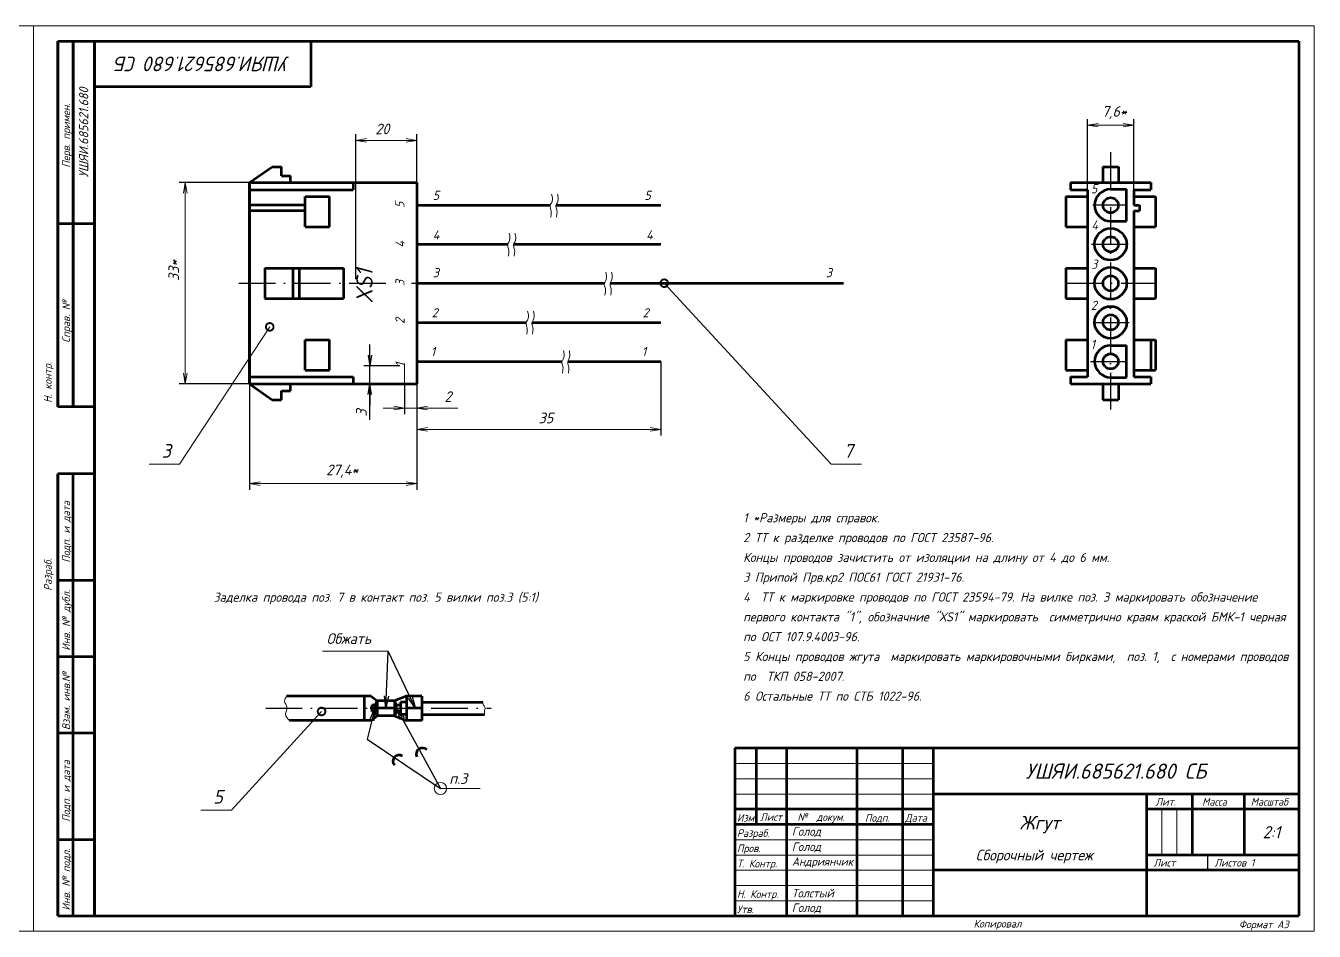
# Model space of a CAD drawing. Header units: millimetres. Extents: x 3219 to 51106, y -14166 to 2695.
# Drawn here: x 8418.2 to 8840.7, y 358.7 to 655.7 of the extents above; entities that cross this region are included whole.
import ezdxf
from ezdxf.enums import TextEntityAlignment as Align

# ---------------------------------------------------------------- set-up
doc = ezdxf.new("R2010")
doc.units = ezdxf.units.MM
doc.linetypes.add('ACAD_ISO10W100', pattern=[18, 12, -3, 0, -3])
doc.layers.get('0').update_dxf_attribs({"lineweight": 53})
for name, color, linetype, lineweight in [('01', 254, 'Continuous', 70), ('1', 1, 'Continuous', 18), ('TEXT', 2, 'Continuous', 20), ('Оси', 3, 'ACAD_ISO10W100', 25), ('Размеры', 2, 'Continuous', 18), ('текст', 4, 'Continuous', 20), ('Штриховка', 80, 'Continuous', 20)]:
    doc.layers.add(name, color=color, linetype=linetype, lineweight=lineweight)
doc.layers.add('FORMAT', color=2, linetype='Continuous')
doc.styles.add('Arial', font='arial.ttf', dxfattribs={"height": 3})
doc.styles.add('гост', font='GOST Common Italic.ttf')
doc.dimstyles.new('Arial', dxfattribs={"dimscale": 0, "dimtxt": 3, "dimasz": 3, "dimexe": 2, "dimexo": 0, "dimgap": 2, "dimtad": 1, "dimtoh": 1, "dimdec": 1, "dimrnd": 0.1, "dimzin": 9, "dimtxsty": 'Arial', "dimblk": 'OPEN', "dimcen": -3, "dimdle": 1.25, "dimclrd": 256, "dimclre": 256, "dimclrt": 256, "dimadec": 1, "dimazin": 2, "dimtfac": 1, "dimtdec": 1, "dimtmove": 0, "dimatfit": 3, "dimldrblk": 'DOTSMALL', "dimfxl": 2, "dimtvp": 1.5, "dimtolj": 1, "dimtzin": 1, "dimlwd": -1, "dimarcsym": 0})
doc.dimstyles.new('Arial гост', dxfattribs={"dimscale": 0, "dimtxt": 3.5, "dimasz": 3.5, "dimexe": 2, "dimexo": 0, "dimgap": 2, "dimtad": 1, "dimtoh": 1, "dimdec": 1, "dimrnd": 0.1, "dimzin": 9, "dimtxsty": 'гост', "dimblk": 'OPEN', "dimcen": -3, "dimdle": 1.25, "dimclrd": 256, "dimclre": 256, "dimclrt": 256, "dimadec": 1, "dimazin": 2, "dimtfac": 1, "dimtdec": 1, "dimtmove": 0, "dimatfit": 3, "dimldrblk": 'DOTSMALL', "dimfxl": 2, "dimtvp": 1.5, "dimtolj": 1, "dimtzin": 1, "dimlwd": -1, "dimarcsym": 0})
doc.dimstyles.new('Arial1', dxfattribs={"dimtxt": 3, "dimasz": 3, "dimexe": 2, "dimexo": 0, "dimgap": 2, "dimtad": 2, "dimdec": 1, "dimrnd": 0.1, "dimzin": 9, "dimtxsty": 'Arial', "dimblk": 'OPEN', "dimcen": -3, "dimdle": 1.25, "dimclrd": 256, "dimclre": 256, "dimclrt": 256, "dimadec": 0, "dimazin": 2, "dimtfac": 1, "dimtdec": 1, "dimtmove": 1, "dimatfit": 0, "dimldrblk": 'DOTSMALL', "dimfxl": 2, "dimtvp": 1.5, "dimtolj": 1, "dimtzin": 1, "dimlwd": 25, "dimlwe": 25, "dimarcsym": 0})
doc.dimstyles.new('Arial1 гост', dxfattribs={"dimtxt": 3.5, "dimasz": 3.5, "dimexe": 2, "dimexo": 0, "dimgap": 1, "dimtad": 2, "dimdec": 1, "dimrnd": 0.1, "dimzin": 9, "dimtxsty": 'гост', "dimblk": 'OPEN', "dimcen": -3, "dimdle": 1.25, "dimclrd": 256, "dimclre": 256, "dimclrt": 256, "dimadec": 0, "dimazin": 2, "dimtfac": 1, "dimtdec": 1, "dimtmove": 1, "dimatfit": 0, "dimldrblk": 'DOTSMALL', "dimfxl": 2, "dimtvp": 1.5, "dimtolj": 1, "dimtzin": 1, "dimlwd": 25, "dimlwe": 25, "dimarcsym": 0})

# ---------------------------------------------------------------- blocks, each defined once
blk = doc.blocks.new('_Open')
at = {"color": 0, "linetype": 'ByBlock', "lineweight": -2}
for p, q in [((-1, 0.167), (0, 0)), ((-1, -0.167), (0, 0)), ((0, 0), (-1, 0))]:
    blk.add_line(p, q, dxfattribs=at)
blk = doc.blocks.new('*D346')
at = {"layer": 'Defpoints', "color": 0, "transparency": 16777216}
for p in [(8491.57, 538.23), (8546.43, 538.23), (8546.43, 505.56)]:
    blk.add_point(p, dxfattribs=at)
at = {"layer": 'Размеры', "lineweight": -2, "transparency": 16777216}
for p, q in [((8491.57, 538.23), (8491.57, 503.56)), ((8546.43, 538.23), (8546.43, 503.56))]:
    blk.add_line(p, q, dxfattribs=at)
at = {"layer": 'Размеры', "transparency": 16777216}
blk.add_line((8495.07, 505.56), (8542.93, 505.56), dxfattribs=at)
at = {"layer": 'Размеры', "transparency": 16777216, "xscale": 3.5, "yscale": 3.5, "zscale": 3.5, "rotation": 180}
blk.add_blockref('_Open', (8491.57, 505.56), dxfattribs=at)
at = {"layer": 'Размеры', "transparency": 16777216, "xscale": 3.5, "yscale": 3.5, "zscale": 3.5}
blk.add_blockref('_Open', (8546.43, 505.56), dxfattribs=at)
at = {"layer": 'Размеры', "transparency": 16777216, "insert": (8522.01, 509.66), "char_height": 3.5, "attachment_point": 5, "style": 'гост'}
blk.add_mtext('\\A1;27,4*', dxfattribs=at)
blk = doc.blocks.new('_DotSmall')
at = {"color": 0, "linetype": 'ByBlock', "const_width": 0.5}
blk.add_lwpolyline([(-0.0625, 0, 1), (0.0625, 0, 1)], format="xyb", close=True, dxfattribs=at)
blk = doc.blocks.new('*D347')
at = {"layer": 'Defpoints', "color": 0, "transparency": 16777216}
for p in [(8470.52, 604.27), (8491.57, 604.27), (8491.57, 538.23)]:
    blk.add_point(p, dxfattribs=at)
at = {"layer": 'Размеры', "lineweight": -2, "transparency": 16777216}
for p, q in [((8491.57, 604.27), (8468.52, 604.27)), ((8491.57, 538.23), (8468.52, 538.23))]:
    blk.add_line(p, q, dxfattribs=at)
at = {"layer": 'Размеры', "transparency": 16777216}
blk.add_line((8470.52, 541.73), (8470.52, 600.77), dxfattribs=at)
at = {"layer": 'Размеры', "transparency": 16777216, "xscale": 3.5, "yscale": 3.5, "zscale": 3.5}
for p, rotation in [((8470.52, 604.27), 90), ((8470.52, 538.23), 270)]:
    blk.add_blockref('_Open', p, dxfattribs=dict(at, rotation=rotation))
at = {"layer": 'Размеры', "transparency": 16777216, "insert": (8466.77, 575.47), "char_height": 3.5, "attachment_point": 5, "rotation": 90, "style": 'гост'}
blk.add_mtext('\\A1;33*', dxfattribs=at)
blk = doc.blocks.new('*D348')
at = {"layer": 'Defpoints', "color": 0, "transparency": 16777216}
for p in [(8542.43, 538.23), (8546.43, 538.23), (8546.43, 530.33)]:
    blk.add_point(p, dxfattribs=at)
at = {"layer": 'Размеры', "lineweight": -2, "transparency": 16777216}
for p, q in [((8542.43, 538.23), (8542.43, 528.33)), ((8546.43, 538.23), (8546.43, 528.33))]:
    blk.add_line(p, q, dxfattribs=at)
at = {"layer": 'Размеры', "transparency": 16777216}
for p, q in [((8538.93, 530.33), (8535.43, 530.33)), ((8542.43, 530.33), (8546.43, 530.33)), ((8549.93, 530.33), (8559.92, 530.33))]:
    blk.add_line(p, q, dxfattribs=at)
at = {"layer": 'Размеры', "transparency": 16777216, "xscale": 3.5, "yscale": 3.5, "zscale": 3.5}
blk.add_blockref('_Open', (8542.43, 530.33), dxfattribs=at)
at = {"layer": 'Размеры', "transparency": 16777216, "xscale": 3.5, "yscale": 3.5, "zscale": 3.5, "rotation": 180}
blk.add_blockref('_Open', (8546.43, 530.33), dxfattribs=at)
at = {"layer": 'Размеры', "transparency": 16777216, "insert": (8556.68, 534.08), "char_height": 3.5, "attachment_point": 5, "style": 'гост'}
blk.add_mtext('\\A1;2', dxfattribs=at)
blk = doc.blocks.new('*D349')
at = {"layer": 'Defpoints', "color": 0, "transparency": 16777216}
for p in [(8546.43, 618.14), (8546.43, 604.27), (8526.43, 572.63)]:
    blk.add_point(p, dxfattribs=at)
at = {"layer": 'Размеры', "lineweight": -2, "transparency": 16777216}
for p, q in [((8526.43, 572.63), (8526.43, 620.14)), ((8546.43, 604.27), (8546.43, 620.14))]:
    blk.add_line(p, q, dxfattribs=at)
at = {"layer": 'Размеры', "transparency": 16777216}
blk.add_line((8529.93, 618.14), (8542.93, 618.14), dxfattribs=at)
at = {"layer": 'Размеры', "transparency": 16777216, "xscale": 3.5, "yscale": 3.5, "zscale": 3.5, "rotation": 180}
blk.add_blockref('_Open', (8526.43, 618.14), dxfattribs=at)
at = {"layer": 'Размеры', "transparency": 16777216, "xscale": 3.5, "yscale": 3.5, "zscale": 3.5}
blk.add_blockref('_Open', (8546.43, 618.14), dxfattribs=at)
at = {"layer": 'Размеры', "transparency": 16777216, "insert": (8535.16, 621.89), "char_height": 3.5, "attachment_point": 5, "style": 'гост'}
blk.add_mtext('\\A1;20', dxfattribs=at)
blk = doc.blocks.new('*D350')
at = {"layer": 'Defpoints', "color": 0, "transparency": 16777216}
for p in [(8531.04, 544.23), (8540.87, 544.23), (8542.43, 538.23)]:
    blk.add_point(p, dxfattribs=at)
at = {"layer": 'Размеры', "lineweight": 25, "transparency": 16777216}
for p, q in [((8531.04, 547.73), (8531.04, 551.23)), ((8540.87, 544.23), (8529.04, 544.23)), ((8531.04, 538.23), (8531.04, 544.23)), ((8531.04, 538.23), (8531.04, 544.23)), ((8542.43, 538.23), (8529.04, 538.23)), ((8531.04, 526.51), (8531.04, 538.23)), ((8531.04, 534.73), (8531.04, 531.23))]:
    blk.add_line(p, q, dxfattribs=at)
at = {"layer": 'Размеры', "lineweight": 25, "transparency": 16777216, "xscale": 3.5, "yscale": 3.5, "zscale": 3.5}
for p, rotation in [((8531.04, 544.23), 270), ((8531.04, 538.23), 90)]:
    blk.add_blockref('_Open', p, dxfattribs=dict(at, rotation=rotation))
at = {"layer": 'Размеры', "transparency": 16777216, "insert": (8528.29, 528.75), "char_height": 3.5, "attachment_point": 5, "rotation": 90, "style": 'гост'}
blk.add_mtext('\\A1;3', dxfattribs=at)
blk = doc.blocks.new('*D351')
at = {"layer": 'Defpoints', "color": 0, "transparency": 16777216}
for p in [(8546.43, 545.65), (8626.43, 545.65), (8626.43, 523.34)]:
    blk.add_point(p, dxfattribs=at)
at = {"layer": 'Размеры', "lineweight": -2, "transparency": 16777216}
for p, q in [((8546.43, 545.65), (8546.43, 521.34)), ((8626.43, 545.65), (8626.43, 521.34))]:
    blk.add_line(p, q, dxfattribs=at)
at = {"layer": 'Размеры', "transparency": 16777216}
blk.add_line((8549.93, 523.34), (8622.93, 523.34), dxfattribs=at)
at = {"layer": 'Размеры', "transparency": 16777216, "xscale": 3.5, "yscale": 3.5, "zscale": 3.5, "rotation": 180}
blk.add_blockref('_Open', (8546.43, 523.34), dxfattribs=at)
at = {"layer": 'Размеры', "transparency": 16777216, "xscale": 3.5, "yscale": 3.5, "zscale": 3.5}
blk.add_blockref('_Open', (8626.43, 523.34), dxfattribs=at)
at = {"layer": 'Размеры', "transparency": 16777216, "insert": (8588.77, 527.09), "char_height": 3.5, "attachment_point": 5, "style": 'гост'}
blk.add_mtext('\\A1;35', dxfattribs=at)
blk = doc.blocks.new('*D352')
at = {"layer": 'Defpoints', "color": 0, "transparency": 16777216}
for p in [(8781.59, 623.13), (8766.35, 601.87), (8781.59, 601.87)]:
    blk.add_point(p, dxfattribs=at)
at = {"layer": 'Размеры', "lineweight": -2, "transparency": 16777216}
for p, q in [((8766.35, 601.87), (8766.35, 625.13)), ((8781.59, 601.87), (8781.59, 625.13))]:
    blk.add_line(p, q, dxfattribs=at)
at = {"layer": 'Размеры', "transparency": 16777216}
blk.add_line((8769.85, 623.13), (8778.09, 623.13), dxfattribs=at)
at = {"layer": 'Размеры', "transparency": 16777216, "xscale": 3.5, "yscale": 3.5, "zscale": 3.5, "rotation": 180}
blk.add_blockref('_Open', (8766.35, 623.13), dxfattribs=at)
at = {"layer": 'Размеры', "transparency": 16777216, "xscale": 3.5, "yscale": 3.5, "zscale": 3.5}
blk.add_blockref('_Open', (8781.59, 623.13), dxfattribs=at)
at = {"layer": 'Размеры', "transparency": 16777216, "insert": (8775.18, 627.23), "char_height": 3.5, "attachment_point": 5, "style": 'гост'}
blk.add_mtext('\\A1;7,6*', dxfattribs=at)

msp = doc.modelspace()

# ---------------------------------------------------------------- hatches: boundary and pattern name
h = msp.add_hatch()
h.set_pattern_fill('ANSI37', color=256, scale=0.04, style=0)
h.set_pattern_definition([(45, (7557.47591, 2270.92417), (-0.089802561, 0.089802561), []), (135, (7557.47591, 2270.92417), (-0.089802561, -0.089802561), [])])
h.paths.add_polyline_path([(8533.43, 434.35, 0.138092), (8532.72, 431.85), (8533.43, 431.85)])
h.paths.add_polyline_path([(8533.43, 431.85), (8532.72, 431.85, 0.138092), (8533.43, 429.35)])
h = msp.add_hatch()
h.set_pattern_fill('ANSI37', color=256, scale=0.04, style=0)
h.set_pattern_definition([(135, (9515.07369, 2270.92417), (0.089802561, 0.089802561), []), (45, (9515.07369, 2270.92417), (0.089802561, -0.089802561), [])])
h.paths.add_polyline_path([(8539.12, 434.35, -0.138092), (8539.83, 431.85), (8539.12, 431.85)])
h.paths.add_polyline_path([(8539.12, 431.85), (8539.83, 431.85, -0.138092), (8539.12, 429.35)])

# ---------------------------------------------------------------- linework, layer by layer
for p, q in [((8428.72, 530.73), (8428.72, 650.73)), ((8428.72, 650.73), (8440.72, 650.73)), ((8428.72, 650.73), (8440.72, 650.73)), ((8433.72, 530.73), (8433.72, 650.73)), ((8440.72, 650.73), (8835.72, 650.73)), ((8440.72, 363.73), (8440.72, 650.73)), ((8835.72, 650.73), (8835.72, 363.73)), ((8491.57, 604.27), (8499.07, 609.47)), ((8499.07, 609.47), (8502.07, 609.47)), ((8502.07, 606.47), (8502.07, 609.47)), ((8771.37, 609.47), (8776.57, 609.47)), ((8771.37, 609.47), (8771.37, 604.27)), ((8776.57, 609.47), (8776.57, 604.27)), ((8491.57, 604.27), (8546.43, 604.27)), ((8491.57, 604.27), (8491.57, 538.23)), ((8491.57, 538.23), (8491.57, 604.27)), ((8502.07, 606.47), (8505.07, 606.47)), ((8505.07, 604.27), (8505.07, 606.47)), ((8525.57, 604.27), (8525.57, 601.87)), ((8546.43, 604.27), (8546.43, 538.23)), ((8760.76, 604.27), (8787.18, 604.27)), ((8760.76, 604.27), (8760.76, 601.87)), ((8787.18, 604.27), (8787.18, 601.87)), ((8491.57, 601.87), (8525.57, 601.87)), ((8760.76, 601.87), (8766.35, 601.87)), ((8766.35, 601.87), (8766.35, 540.63)), ((8773.97, 602.1), (8779.22, 602.1)), ((8779.22, 591.6), (8779.22, 602.1)), ((8781.59, 601.87), (8787.18, 601.87)), ((8781.59, 601.87), (8781.59, 596.85)), ((8509.83, 596.85), (8491.57, 596.85)), ((8509.83, 599.75), (8517.83, 599.75)), ((8509.83, 589.75), (8509.83, 599.75)), ((8517.83, 589.75), (8517.83, 599.75)), ((8546.43, 596.85), (8590.22, 596.85)), ((8592.1, 596.85), (8626.43, 596.85)), ((8759.27, 599.75), (8759.27, 589.75)), ((8759.27, 599.75), (8766.35, 599.75)), ((8781.59, 599.75), (8787.18, 599.75)), ((8781.59, 596.85), (8783.39, 596.85)), ((8783.39, 596.85), (8783.39, 595.05)), ((8787.18, 599.75), (8788.67, 599.75)), ((8788.67, 599.75), (8788.67, 589.75)), ((8509.83, 595.05), (8491.57, 595.05)), ((8773.97, 591.6), (8779.22, 591.6)), ((8781.59, 595.05), (8783.39, 595.05)), ((8781.59, 595.05), (8781.59, 540.63)), ((8509.83, 589.75), (8517.83, 589.75)), ((8759.27, 589.75), (8766.35, 589.75)), ((8781.59, 589.75), (8788.67, 589.75)), ((8546.43, 584.05), (8576.32, 584.05)), ((8578.2, 584.05), (8626.43, 584.05)), ((8496.63, 576.25), (8496.63, 566.25)), ((8496.63, 576.25), (8522.43, 576.25)), ((8505.83, 576.25), (8505.83, 566.25)), ((8507.83, 576.25), (8507.83, 566.25)), ((8522.43, 576.25), (8522.43, 566.25)), ((8759.27, 576.25), (8759.27, 566.25)), ((8759.27, 576.25), (8766.35, 576.25)), ((8781.59, 576.25), (8788.67, 576.25)), ((8788.67, 576.25), (8788.67, 566.25)), ((8546.43, 571.25), (8607.97, 571.25)), ((8609.85, 571.25), (8686.37, 571.25)), ((8496.63, 566.25), (8522.43, 566.25)), ((8759.27, 566.25), (8766.35, 566.25)), ((8781.59, 566.25), (8788.67, 566.25)), ((8546.43, 558.45), (8582.35, 558.45)), ((8584.23, 558.45), (8626.43, 558.45)), ((8509.83, 552.75), (8517.83, 552.75)), ((8509.83, 542.75), (8509.83, 552.75)), ((8517.83, 542.75), (8517.83, 552.75)), ((8759.27, 552.75), (8759.27, 542.75)), ((8759.27, 552.75), (8766.35, 552.75)), ((8773.97, 550.9), (8779.22, 550.9)), ((8779.22, 540.4), (8779.22, 550.9)), ((8781.59, 552.75), (8788.67, 552.75)), ((8787.18, 552.75), (8787.18, 542.75)), ((8788.67, 552.75), (8788.67, 542.75)), ((8546.43, 545.65), (8594.07, 545.65)), ((8595.95, 545.65), (8626.43, 545.65)), ((8509.83, 542.75), (8517.83, 542.75)), ((8759.27, 542.75), (8766.35, 542.75)), ((8781.59, 542.75), (8788.67, 542.75)), ((8491.57, 540.63), (8525.57, 540.63)), ((8491.57, 538.23), (8546.43, 538.23)), ((8491.57, 538.23), (8499.07, 533.03)), ((8505.07, 536.03), (8505.07, 538.23)), ((8525.57, 540.63), (8525.57, 538.23)), ((8760.76, 540.63), (8766.35, 540.63)), ((8760.76, 540.63), (8760.76, 538.23)), ((8760.76, 538.23), (8787.18, 538.23)), ((8771.37, 538.23), (8771.37, 533.03)), ((8773.97, 540.4), (8779.22, 540.4)), ((8776.57, 538.23), (8776.57, 533.03)), ((8781.59, 540.63), (8787.18, 540.63)), ((8787.18, 540.63), (8787.18, 538.23)), ((8499.07, 533.03), (8502.07, 533.03)), ((8502.07, 536.03), (8505.07, 536.03)), ((8502.07, 533.03), (8502.07, 536.03)), ((8771.37, 533.03), (8776.57, 533.03)), ((8440.72, 530.73), (8428.72, 530.73)), ((8428.72, 508.73), (8428.72, 363.73)), ((8440.72, 508.73), (8428.72, 508.73)), ((8433.72, 363.73), (8433.72, 508.73)), ((8440.72, 473.73), (8428.72, 473.73)), ((8440.72, 448.73), (8428.72, 448.73)), ((8531.43, 435.85), (8503.77, 435.85)), ((8529.15, 435.85), (8529.15, 427.85)), ((8531.43, 435.85), (8533.43, 434.35)), ((8543.12, 435.85), (8539.12, 434.35)), ((8543.12, 435.85), (8543.12, 427.85)), ((8548.12, 435.85), (8543.12, 435.85)), ((8548.12, 435.85), (8548.12, 433.85)), ((8532.83, 432.85), (8531.75, 432.85)), ((8531.75, 432.85), (8531.75, 430.85)), ((8539.12, 434.35), (8533.43, 434.35)), ((8533.43, 434.35), (8533.43, 429.35)), ((8533.43, 434.35), (8533.43, 429.35)), ((8533.43, 434.35), (8533.43, 429.35)), ((8539.12, 434.35), (8539.12, 429.35)), ((8539.12, 434.35), (8539.12, 429.35)), ((8541.12, 432.85), (8539.72, 432.85)), ((8541.12, 433.85), (8541.12, 429.85)), ((8543.12, 433.85), (8541.12, 433.85)), ((8548.12, 433.85), (8568.14, 433.85)), ((8548.12, 433.85), (8548.12, 427.85)), ((8531.43, 427.85), (8504.67, 427.85)), ((8531.43, 427.85), (8533.43, 429.35)), ((8532.83, 430.85), (8531.75, 430.85)), ((8539.12, 429.35), (8533.43, 429.35)), ((8539.12, 429.35), (8543.12, 427.85)), ((8541.12, 430.85), (8539.72, 430.85)), ((8543.12, 429.85), (8541.12, 429.85)), ((8548.12, 427.85), (8543.12, 427.85)), ((8548.12, 429.85), (8568.7, 429.85)), ((8440.72, 423.73), (8428.72, 423.73)), ((8835.72, 418.73), (8650.72, 418.73)), ((8650.72, 418.73), (8650.72, 363.73)), ((8657.72, 418.73), (8657.72, 393.73)), ((8667.72, 418.73), (8667.72, 363.73)), ((8690.72, 418.73), (8690.72, 363.73)), ((8705.72, 418.73), (8705.72, 363.73)), ((8715.72, 418.73), (8715.72, 363.73)), ((8835.72, 403.73), (8715.72, 403.73)), ((8785.72, 403.73), (8785.72, 363.73)), ((8800.72, 403.73), (8800.72, 383.73)), ((8817.72, 403.73), (8817.72, 383.73)), ((8715.72, 398.73), (8650.72, 398.73)), ((8835.72, 398.73), (8785.72, 398.73)), ((8715.72, 393.73), (8650.72, 393.73)), ((8440.72, 388.73), (8428.72, 388.73)), ((8835.72, 383.73), (8785.72, 383.73)), ((8835.72, 378.73), (8715.72, 378.73)), ((8428.72, 363.73), (8835.72, 363.73))]:
    msp.add_line(p, q)
for points in [[(8428.72, 650.73), (8428.72, 530.73)], [(8433.72, 650.73), (8433.72, 530.73)], [(8440.72, 650.73), (8440.72, 363.73)], [(8511.72, 650.73), (8511.72, 649.73), (8511.72, 635.73)], [(8511.72, 635.73), (8441.72, 635.73), (8440.72, 635.73)], [(8440.72, 590.73), (8428.72, 590.73)], [(8440.72, 530.73), (8428.72, 530.73)], [(8428.72, 363.73), (8428.72, 503.73), (8428.72, 508.73)], [(8428.72, 363.73), (8428.72, 503.73), (8428.72, 508.73)], [(8428.72, 363.73), (8428.72, 503.73), (8428.72, 508.73)], [(8440.72, 508.73), (8428.72, 508.73)], [(8440.72, 508.73), (8428.72, 508.73)], [(8440.72, 508.73), (8428.72, 508.73)], [(8433.72, 363.73), (8433.72, 503.73), (8433.72, 508.73)], [(8433.72, 363.73), (8433.72, 503.73), (8433.72, 508.73)], [(8433.72, 363.73), (8433.72, 503.73), (8433.72, 508.73)], [(8440.72, 473.73), (8428.72, 473.73)], [(8440.72, 473.73), (8428.72, 473.73)], [(8440.72, 473.73), (8428.72, 473.73)], [(8440.72, 448.73), (8428.72, 448.73)], [(8440.72, 448.73), (8428.72, 448.73)], [(8440.72, 448.73), (8428.72, 448.73)], [(8440.72, 423.73), (8428.72, 423.73)], [(8440.72, 423.73), (8428.72, 423.73)], [(8440.72, 423.73), (8428.72, 423.73)], [(8440.72, 388.73), (8428.72, 388.73)], [(8440.72, 388.73), (8428.72, 388.73)], [(8440.72, 388.73), (8428.72, 388.73)]]:
    msp.add_lwpolyline(points)
for centre, radius in [((8773.97, 596.85), 2.5), ((8773.97, 584.05), 5.25), ((8773.97, 584.05), 2.5), ((8773.97, 571.25), 5.25), ((8773.97, 571.25), 2.5), ((8773.97, 558.45), 5.25), ((8773.97, 558.45), 2.5), ((8773.97, 545.65), 2.5)]:
    msp.add_circle(centre, radius)
for centre, radius, start, end in [((8773.97, 596.85), 5.25, 90, 270), ((8773.97, 545.65), 5.25, 90, 270), ((8537.51, 431.85), 4.79, 148.5506, 211.4494), ((8535.04, 431.85), 4.79, 328.5506, 31.4494), ((8548.27, 416.85), 1.99, 42.649, 207.3293), ((8540.62, 414.55), 1.99, 56.403, 221.0833)]:
    msp.add_arc(centre, radius, start, end)
at = {"layer": '01'}
for p, q in [((8539.12, 431.85), (8531.12, 431.85)), ((8548.12, 431.85), (8543.12, 431.85))]:
    msp.add_line(p, q, dxfattribs=at)
at = {"layer": '1'}
msp.add_spline([(8503.77, 435.85), (8503.09, 434.2), (8503.88, 432.22), (8503.38, 429.97), (8504.67, 427.85)], degree=3, dxfattribs=at)
at = {"layer": '1', "end_tangent": (0.023853, -0.999715)}
msp.add_spline([(8568.14, 433.85), (8568.17, 433.17), (8568.81, 432.19), (8568.6, 430.77), (8568.7, 429.85)], degree=3, dxfattribs=at)
at = {"layer": 'FORMAT'}
for p, q in [((8805.72, 383.73), (8805.72, 378.73)), ((8428.72, 363.73), (8440.72, 363.73)), ((8835.72, 363.73), (8650.72, 363.73)), ((8835.72, 363.73), (8650.72, 363.73)), ((8835.72, 363.73), (8650.72, 363.73))]:
    msp.add_line(p, q, dxfattribs=at)
at = {"layer": 'Оси'}
for p, q in [((8773.97, 614.29), (8773.97, 529.46)), ((8779.22, 596.85), (8768.15, 596.85)), ((8767.67, 584.05), (8780.29, 584.05)), ((8488.06, 571.25), (8537.96, 571.25)), ((8544.69, 571.25), (8547.43, 571.25)), ((8759.27, 571.25), (8788.67, 571.25)), ((8768.32, 558.45), (8780.07, 558.45)), ((8767.39, 545.65), (8780.4, 545.65)), ((8496.89, 431.85), (8570.88, 431.85))]:
    msp.add_line(p, q, dxfattribs=at)
at = {"layer": 'Размеры'}
for p, q in [((8210.72, 655.73), (8420.72, 655.73)), ((8420.72, 358.73), (8420.72, 655.73)), ((8420.72, 655.73), (8420.72, 358.73)), ((8420.72, 655.73), (8420.72, 358.73)), ((8420.72, 655.73), (8420.72, 358.73)), ((8420.72, 358.73), (8420.72, 655.73)), ((8420.72, 655.73), (8420.72, 358.73)), ((8420.72, 655.73), (8840.72, 655.73)), ((8840.72, 358.73), (8840.72, 655.73)), ((8840.72, 358.73), (8840.72, 655.73)), ((8840.72, 358.73), (8840.72, 655.73)), ((8420.72, 653.73), (8420.72, 358.73)), ((8420.72, 358.73), (8420.72, 653.73)), ((8420.72, 358.73), (8420.72, 653.73)), ((8420.72, 358.73), (8420.72, 653.73)), ((8420.72, 653.73), (8420.72, 358.73)), ((8440.72, 590.73), (8428.72, 590.73)), ((8526.43, 579.38), (8526.43, 572.63)), ((8535.42, 544.23), (8540.87, 544.23)), ((8542.43, 544.9), (8542.43, 538.23)), ((8537.01, 450.62), (8515.51, 450.62)), ((8715.72, 413.73), (8650.72, 413.73)), ((8715.72, 408.73), (8650.72, 408.73)), ((8715.72, 403.73), (8650.72, 403.73)), ((8790.72, 398.73), (8790.72, 383.73)), ((8795.72, 398.73), (8795.72, 383.73)), ((8715.72, 388.73), (8650.72, 388.73)), ((8715.72, 383.73), (8650.72, 383.73)), ((8715.72, 378.73), (8650.72, 378.73)), ((8715.72, 373.73), (8650.72, 373.73)), ((8715.72, 368.73), (8650.72, 368.73)), ((8420.72, 358.73), (8210.72, 358.73)), ((8420.72, 358.73), (8840.72, 358.73))]:
    msp.add_line(p, q, dxfattribs=at)
msp.add_lwpolyline([(8554.2, 405.56), (8554.2, 405.56), (8567.2, 405.56)], dxfattribs=at)
msp.add_circle((8554.2, 405.56), 2.02, dxfattribs=at)
for points in [[(8590.66, 600.47), (8590.81, 600.14), (8591.14, 597.84), (8589.92, 597.15), (8590.37, 595.47), (8590.66, 594.76), (8590.41, 592.97)], [(8592.54, 600.47), (8592.69, 600.14), (8593.02, 597.84), (8591.8, 597.15), (8592.25, 595.47), (8592.54, 594.76), (8592.29, 592.97)], [(8576.77, 587.67), (8576.91, 587.34), (8577.24, 585.04), (8576.02, 584.35), (8576.47, 582.67), (8576.76, 581.96), (8576.51, 580.17)], [(8578.64, 587.67), (8578.79, 587.34), (8579.12, 585.04), (8577.9, 584.35), (8578.35, 582.67), (8578.64, 581.96), (8578.39, 580.17)], [(8608.41, 574.87), (8608.56, 574.54), (8608.89, 572.24), (8607.67, 571.55), (8608.12, 569.87), (8608.41, 569.16), (8608.16, 567.37)], [(8610.29, 574.87), (8610.44, 574.54), (8610.77, 572.24), (8609.55, 571.55), (8610, 569.87), (8610.29, 569.16), (8610.04, 567.37)], [(8582.79, 562.07), (8582.94, 561.74), (8583.27, 559.44), (8582.05, 558.75), (8582.5, 557.07), (8582.79, 556.36), (8582.54, 554.57)], [(8584.67, 562.07), (8584.82, 561.74), (8585.15, 559.44), (8583.93, 558.75), (8584.38, 557.07), (8584.67, 556.36), (8584.42, 554.57)], [(8594.51, 549.27), (8594.66, 548.94), (8594.99, 546.64), (8593.77, 545.95), (8594.22, 544.27), (8594.51, 543.56), (8594.26, 541.77)], [(8596.39, 549.27), (8596.54, 548.94), (8596.87, 546.64), (8595.65, 545.95), (8596.1, 544.27), (8596.39, 543.56), (8596.14, 541.77)]]:
    msp.add_open_spline(points, degree=3, knots=[0.585191, 0.585191, 0.585191, 0.585191, 1.668363, 3.858855, 5.301779, 6.182862, 6.182862, 6.182862, 6.182862], dxfattribs=at)

# ---------------------------------------------------------------- texts
at = {"layer": 'FORMAT', "style": 'гост'}
for s, p in [('Перв. примен.', (8432.72, 619.73)), ('Справ. №', (8432.72, 558.73))]:
    msp.add_text(s, height=2.5, rotation=90, dxfattribs=at).set_placement(p, align=Align.CENTER)
at = {"layer": 'TEXT', "style": 'гост'}
for s, p in [('5', (8551.69, 598.6)), ('5', (8621.09, 598.6)), ('5', (8767.5, 600.78)), ('4', (8767.68, 588.86)), ('4', (8551.69, 585.63)), ('4', (8621.67, 585.63)), ('3', (8767.59, 576.02)), ('3', (8551.69, 573.24)), ('3', (8680.58, 573.24)), ('2', (8551.36, 560.09)), ('2', (8620.51, 560.09)), ('2', (8767.5, 562.55)), ('1', (8551.03, 547.37)), ('1', (8620.23, 547.37)), ('1', (8767.41, 549.73))]:
    msp.add_text(s, height=3, dxfattribs=at).set_placement(p)
for s, p in [('5', (8542.37, 595.92)), ('4', (8542.48, 583)), ('3', (8542.42, 570.36)), ('2', (8542.42, 557.91)), ('1', (8542.43, 543.79))]:
    msp.add_text(s, height=3, rotation=90, dxfattribs=at).set_placement(p)
at = {"layer": 'Размеры', "style": 'гост'}
for s, height, p in [('XS1', 5.4, (8531.98, 564.66)), ('Взам. инв.№', 2.5, (8432.72, 424.73))]:
    msp.add_text(s, height=height, rotation=90, dxfattribs=at).set_placement(p)
for s, p in [('Н. контр.', (8426.72, 538.73)), ('Подп. и дата', (8432.72, 489.73)), ('Разраб.', (8426.72, 475.73)), ('Инв. № дубл.', (8432.72, 460.73)), ('Подп. и дата', (8432.72, 404.73)), ('Инв. № подл.', (8432.72, 375.73))]:
    msp.add_text(s, height=2.5, rotation=90, dxfattribs=at).set_placement(p, align=Align.CENTER)
for s, p in [('Обжать', (8516.84, 452.97)), ('п.3', (8557.08, 407.06)), ('Сборочный чертеж', (8729.72, 381.96))]:
    msp.add_text(s, height=3.5, dxfattribs=at).set_placement(p)
at = {"layer": 'Размеры', "attachment_point": 5, "style": 'гост'}
for s, insert, char_height, width, rotation in [('\\pt57.6;УШЯИ.685621.680 СБ', (8476.22, 643.23), 4.8, 71, 180), ('УШЯИ.685621.680', (8437.22, 620.73), 3, 60, 90)]:
    msp.add_mtext(s, dxfattribs=dict(at, insert=insert, char_height=char_height, width=width, rotation=rotation))
at = {"layer": 'Размеры', "style": 'гост'}
for s, insert, char_height, width, attachment_point in [('3', (8464.3, 516.3), 4.5, 10, 5), ('7', (8687.92, 516.3), 4.5, 10, 5), ('УШЯИ.685621.680 СБ', (8775.72, 411.23), 5, 120, 5), ('5', (8481.27, 402.83), 4.5, 10, 5), ('2:1', (8826.72, 391.23), 4, 18, 5), (' Голод ', (8667.72, 391.23), 2.8, 23, 4), (' Голод ', (8667.72, 386.23), 2.8, 23, 4), (' {\\H0.93333x;Андриянчик}', (8667.72, 381.23), 2.9, 23, 4), (' Толстый', (8667.72, 371.23), 2.8, 23, 4), (' Голод', (8667.72, 366.23), 2.8, 23, 4)]:
    msp.add_mtext(s, dxfattribs=dict(at, insert=insert, char_height=char_height, width=width, attachment_point=attachment_point))
at = {"layer": 'Размеры', "insert": (8653.47, 495.86), "char_height": 3, "width": 182.2575, "attachment_point": 1, "line_spacing_factor": 1.300005, "style": 'гост'}
msp.add_mtext('1 *Размеры для справок.\\P2 ТТ к разделке проводов по ГОСТ 23587-96. \\PКонцы проводов зачистить от изоляции на длину от 4 до 6 мм.\\P3 Припой Прв.кр2 ПОС61 ГОСТ 21931-76.\\P4  ТТ к маркировке проводов по ГОСТ 23594-79. На вилке поз. 3 маркировать обозначение первого контакта "1", обозначние "ХS1" маркировать  симметрично краям краской БМК-1 черная по ОСТ 107.9.4003-96. \\P5 Концы проводов жгута  маркировать маркировочными бирками,  поз. 1,  с номерами проводов   по  ТКП 058-2007.\\P6 Остальные ТТ по СТБ 1022-96.', dxfattribs=at)
at = {"layer": 'Размеры', "ltscale": 1.5, "insert": (8750.72, 393.73), "char_height": 4.5, "width": 70, "attachment_point": 5, "style": 'гост'}
msp.add_mtext('Жгут', dxfattribs=at)
at = {"layer": 'текст', "style": 'гост'}
msp.add_text('Заделка провода поз. 7 в контакт поз. 5 вилки поз.3 (5:1) ', height=3, dxfattribs=at).set_placement((8479.75, 466.8))
at = {"layer": 'Штриховка', "style": 'гост'}
for s, p in [('Лит.', (8792.02, 399.94)), ('Масса', (8808.02, 399.94)), ('Масштаб', (8826.02, 399.94)), ('№  докум.', (8679.02, 394.94)), ('Подп.', (8697.45, 394.67))]:
    msp.add_text(s, height=2.5, dxfattribs=at).set_placement(p, align=Align.CENTER)
for s, p in [('Изм.', (8651.45, 394.67)), ('Лист', (8659.02, 394.94)), ('Дата', (8706.55, 394.67)), ('Разраб.', (8651.45, 389.67)), ('Пров.', (8651.45, 384.67)), ('Т. Контр.', (8651.45, 379.67)), ('Лист ', (8788.02, 379.94)), ('Листов 1', (8808.02, 379.94)), ('Н. Контр.', (8651.45, 369.67)), ('Утв.', (8651.45, 364.67)), ('Копировал', (8729.02, 359.94)), ('Формат А3', (8816.03, 359.73))]:
    msp.add_text(s, height=2.5, dxfattribs=at).set_placement(p)

# ---------------------------------------------------------------- dimensions: what is measured, and where the dimension line sits
at = {"layer": 'Размеры'}
for base, p1, p2, text, picture, middle in [((8781.59, 623.13), (8766.35, 601.87), (8781.59, 601.87), '7,6*', '*D352', (8775.18, 623.13)), ((8626.43, 523.34), (8546.43, 545.65), (8626.43, 545.65), '35', '*D351', (8588.77, 523.34)), ((8546.43, 505.56), (8491.57, 538.23), (8546.43, 538.23), '27,4*', '*D346', (8522.01, 505.56)), ((8546.43, 530.33), (8542.43, 538.23), (8546.43, 538.23), '2', '*D348', (8556.68, 530.33))]:
    dim = msp.add_linear_dim(base=base, p1=p1, p2=p2, text=text, dimstyle='Arial гост', override={"dimscale": 1}, dxfattribs=at)
    dim.commit()
    dim.dimension.update_dxf_attribs({"geometry": picture, "text_midpoint": middle, "dimtype": 160})
dim = msp.add_linear_dim(base=(8546.43, 618.14), p1=(8526.43, 572.63), p2=(8546.43, 604.27), dimstyle='Arial гост', override={"dimscale": 1}, dxfattribs=at)
dim.commit()
dim.dimension.update_dxf_attribs({"geometry": '*D349', "text_midpoint": (8535.16, 618.14), "dimtype": 160})
dim = msp.add_linear_dim(base=(8470.52, 604.27), p1=(8491.57, 538.23), p2=(8491.57, 604.27), angle=90, text='33*', dimstyle='Arial гост', override={"dimscale": 1}, dxfattribs=at)
dim.commit()
dim.dimension.update_dxf_attribs({"geometry": '*D347', "text_midpoint": (8470.52, 575.47), "dimtype": 160})
dim = msp.add_linear_dim(base=(8531.04, 544.23), p1=(8542.43, 538.23), p2=(8540.87, 544.23), angle=90, text='3', dimstyle='Arial1 гост', dxfattribs=at)
dim.commit()
dim.dimension.update_dxf_attribs({"geometry": '*D350', "text_midpoint": (8528.78, 528.75), "dimtype": 160})

# ---------------------------------------------------------------- leaders
for points, dimstyle, override in [([(8627.6, 571.28), (8682.29, 511.95), (8692.29, 511.95)], 'Arial', {"dimscale": 1, "dimasz": 5, "dimtad": 0}), ([(8498.22, 556.96), (8468.67, 511.95), (8458.67, 511.95)], 'Arial', {"dimscale": 1, "dimasz": 5, "dimtad": 0}), ([(8536.32, 431.87), (8537.01, 450.62)], 'Arial1', {"dimasz": 4, "dimgap": 2, "dimtad": 0, "dimldrblk": 'Open'}), ([(8546.05, 431.84), (8537.01, 450.62)], 'Arial1', {"dimasz": 4, "dimgap": 2, "dimtad": 0, "dimldrblk": 'Open'}), ([(8515.22, 430.82), (8485.64, 398.48), (8475.64, 398.48)], 'Arial', {"dimscale": 1, "dimasz": 5, "dimtad": 0}), ([(8532.65, 431.82), (8530.14, 421.71), (8554.2, 405.56)], 'Arial1', {"dimasz": 4, "dimgap": 2, "dimtad": 0, "dimldrblk": 'Open'}), ([(8539.78, 431.9), (8554.2, 405.56)], 'Arial1', {"dimasz": 4, "dimgap": 2, "dimtad": 0, "dimldrblk": 'Open'})]:
    msp.add_leader(points, dimstyle=dimstyle, override=override, dxfattribs=at)

doc.saveas('drawing.dxf')
